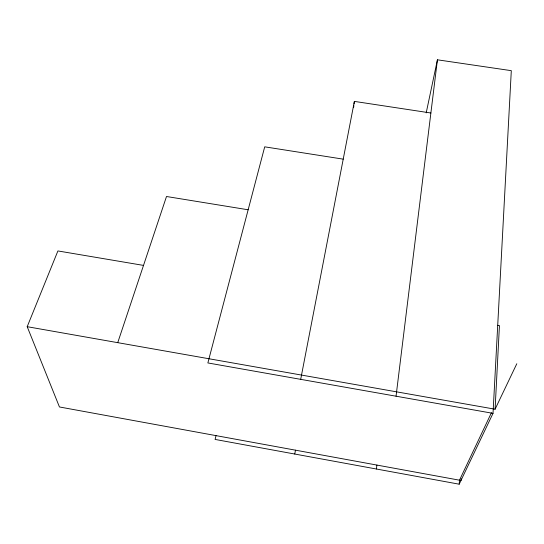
<?xml version="1.0" encoding="UTF-8"?>
<svg xmlns="http://www.w3.org/2000/svg" width="544" height="544" viewBox="0 0 544 544"><rect width="100%" height="100%" fill="white"/><g stroke="black" fill="none" stroke-linecap="round" stroke-linejoin="round"><path stroke-width="0.82" d="M143.507 265.404L57.909 250.934L27.2 326.692L495.088 409.21L499.44 325.591L497.719 325.298M216.022 435.628L215.098 439.43L459.197 484.194L493.02 413.345L511.306 70.666L437.424 59.806L426.197 112.887M461.176 478.795L461.054 480.474L59.446 406.966L27.2 326.692M459.197 484.194L459.49 480.189L491.443 412.719M353.675 107.277L353.872 105.597M354.069 103.918L354.375 101.395L430.882 113.002M396.052 396.202L437.424 59.806M376.387 469.01L376.897 465.072M294.753 454.036L295.474 450.167M300.696 379.352L354.375 101.395M117.735 342.659L166.498 196.506L248.152 209.78M495.088 409.21L516.8 363.746M343.216 159.147L264.71 146.832L207.869 362.943L493.02 413.345"/></g></svg>
